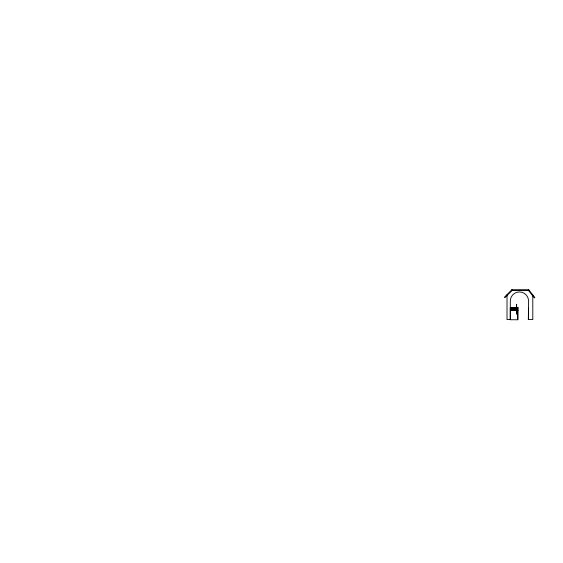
<?xml version="1.0" encoding="UTF-8"?>
<svg xmlns="http://www.w3.org/2000/svg" width="563" height="563" viewBox="0 0 563 563"><rect width="100%" height="100%" fill="white"/><g stroke="black" fill="none" stroke-linecap="round" stroke-linejoin="round"><path stroke-width="0.84" d="M510.282 307.771L517.883 307.771L510.282 307.771L510.275 319.749L517.883 319.749L517.883 307.771M510.627 307.905L510.613 310.572M511.063 307.905L511.042 310.572M511.507 307.905L511.478 310.572L511.725 307.905M511.908 308.116L512.119 310.572L512.161 307.905M512.379 307.905L512.337 310.572M511.908 310.572L511.943 307.905M512.816 307.905L512.766 310.572L513.034 307.905M513.189 308.116L513.407 310.572L513.47 307.905M513.688 307.905L513.618 310.572M514.047 308.116C515.321 309.566 513.407 312.979 514.343 307.905M513.189 310.572L513.252 307.905M514.476 308.116C515.785 309.58 513.801 312.965 514.772 307.905M514.899 308.116C515.905 309.495 514.343 313.155 515.208 307.905M514.047 310.572L514.125 307.905M515.328 308.116C516.714 309.608 514.589 312.937 515.645 307.905M514.476 310.572L514.554 307.905M515.757 308.116C517.179 309.622 514.99 312.922 516.081 307.905M516.187 310.572C517.453 289.854 515.666 328.637 516.954 307.905M514.899 310.572L514.99 307.905M516.398 310.572L516.517 307.905M515.328 310.572L515.426 307.905M517.038 308.116C518.572 309.657 516.172 312.887 517.39 307.905M515.757 310.572L515.863 307.905M517.819 310.403C517.2 311.233 516.968 307.679 517.883 307.905M517.819 307.905L517.467 308.116M516.616 310.572L516.735 307.905M517.038 310.572L517.172 307.905M517.467 310.572L517.883 310.403M511.521 290.093L504.399 297.222L504.87 297.693L511.999 290.571L528.566 290.571L529.058 290.184L534.85 297.51L534.357 297.897L528.566 290.571L528.566 289.706L511.999 289.706L511.521 290.093L511.999 290.571L511.999 289.706M533.295 295.54L532.802 295.927L532.802 319.58L528.298 319.58L528.537 308.13M528.566 289.706L529.058 290.184M506.545 295.068L507.024 295.547L507.017 319.58L510.296 319.58L510.296 301.775A9.156 9.156 0 0 1 519.424 291.944A9.156 9.156 0 0 1 528.558 301.775L528.537 319.58M517.742 307.982L517.742 319.749M517.608 307.905L517.686 310.572M517.256 308.116L517.256 310.572M516.827 308.116L516.827 310.572M516.299 307.905L516.299 310.403M515.968 308.116L515.968 310.572M515.546 308.116L515.546 310.572M514.688 308.116L514.688 310.572M514.258 308.116L514.258 310.572M513.906 307.905L513.836 310.572M513.407 308.116L513.407 310.572M512.977 308.116L512.977 310.572M512.597 307.905L512.548 310.572M511.697 308.116L511.697 310.572M511.281 307.905L511.253 310.572M510.845 307.905L510.824 310.572"/></g></svg>
